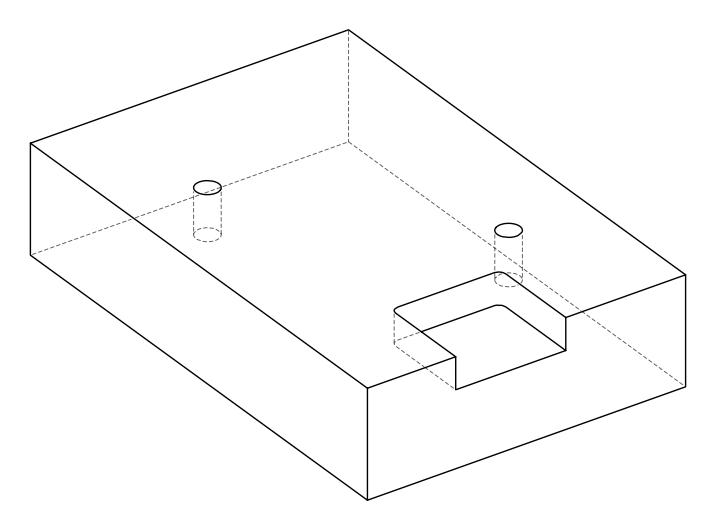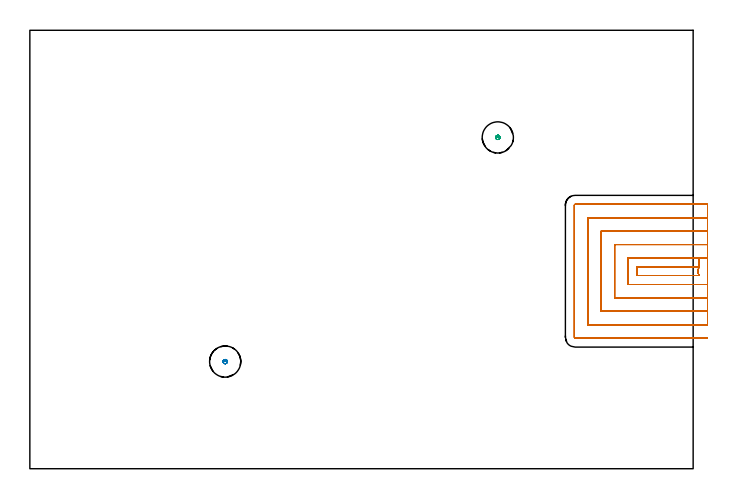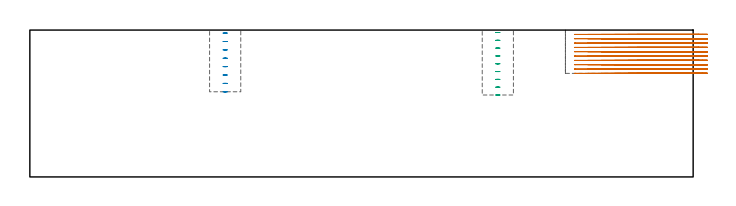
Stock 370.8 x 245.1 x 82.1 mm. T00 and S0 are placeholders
(PLAN: 3 operations, 1 tool changes, 26.7 min)
(1 MILL_SLOT | SLOT_PARTIAL_RECTANGULAR | NXT0201_013 | Follow Part, ap 2.5, ae 75% | 25.95 min | 146237 mm3)
(2 MILL_BLIND_HOLE_FROM_SOLID_MATERIAL | STEP1POCKET | UGT0201_133 | Spiral | 0.37 min | 8198 mm3)
(3 MILL_BLIND_HOLE_FROM_SOLID_MATERIAL_1 | STEP1POCKET_1 | UGT0201_133 | Spiral | 0.42 min | 8652 mm3)
(TOOL NXT0201_013 | ENDMILL 10mm | D10 FL30 Z4)
(TOOL UGT0201_133 | Carbide End Mill 15.0 | D15 FL30 Z4)
(OP 1 MILL_SLOT)
G17 G21 G94 G90
T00 M6
G54
G17 G0 G90 X378.8 Y117.8 S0 M3
G43 Z92.1 H0
Z79.68
G94 G1 X375.8 F250.
X374.15 F500.
Y112.8
G3 X374.15 Y108. R5.
G1 X339.4
Y112.8
X374.15
Y117.8
X334.4
Y103.
X375.8
X378.8 F250.
Y125.3
X375.8
X326.9 F500.
Y95.5
X375.8
X378.8 F250.
Y132.8
X375.8
X319.4 F500.
Y88.
X375.8
X378.8 F250.
Y140.3
X375.8
X311.9 F500.
Y80.5
X375.8
X378.8 F250.
Y147.8
X375.8
X304.8 F500.
G3 X304.4 Y147.4 R0.4
G1 Y73.4
G3 X304.8 Y73. R0.4
G1 X375.8
X378.8 F250.
G0 Y117.8 Z77.26
G1 X375.8
X374.15 F500.
Y112.8
G3 X374.15 Y108. R5.
G1 X339.4
Y112.8
X374.15
Y117.8
X334.4
Y103.
X375.8
X378.8 F250.
Y125.3
X375.8
X326.9 F500.
Y95.5
X375.8
X378.8 F250.
Y132.8
X375.8
X319.4 F500.
Y88.
X375.8
X378.8 F250.
Y140.3
X375.8
X311.9 F500.
Y80.5
X375.8
X378.8 F250.
Y147.8
X375.8
X304.8 F500.
G3 X304.4 Y147.4 R0.4
G1 Y73.4
G3 X304.8 Y73. R0.4
G1 X375.8
X378.8 F250.
G0 Y117.8 Z74.84
G1 X375.8
X374.15 F500.
Y112.8
G3 X374.15 Y108. R5.
G1 X339.4
Y112.8
X374.15
Y117.8
X334.4
Y103.
X375.8
X378.8 F250.
Y125.3
X375.8
X326.9 F500.
Y95.5
X375.8
X378.8 F250.
Y132.8
X375.8
X319.4 F500.
Y88.
X375.8
X378.8 F250.
Y140.3
X375.8
X311.9 F500.
Y80.5
X375.8
X378.8 F250.
Y147.8
X375.8
X304.8 F500.
G3 X304.4 Y147.4 R0.4
G1 Y73.4
G3 X304.8 Y73. R0.4
G1 X375.8
X378.8 F250.
G0 Y117.8 Z72.42
G1 X375.8
X374.15 F500.
Y112.8
G3 X374.15 Y108. R5.
G1 X339.4
Y112.8
X374.15
Y117.8
X334.4
Y103.
X375.8
X378.8 F250.
Y125.3
X375.8
X326.9 F500.
Y95.5
X375.8
X378.8 F250.
Y132.8
X375.8
X319.4 F500.
Y88.
X375.8
X378.8 F250.
Y140.3
X375.8
X311.9 F500.
Y80.5
X375.8
X378.8 F250.
Y147.8
X375.8
X304.8 F500.
G3 X304.4 Y147.4 R0.4
G1 Y73.4
G3 X304.8 Y73. R0.4
G1 X375.8
X378.8 F250.
G0 Y117.8 Z70.
G1 X375.8
X374.15 F500.
Y112.8
G3 X374.15 Y108. R5.
G1 X339.4
Y112.8
X374.15
Y117.8
X334.4
Y103.
X375.8
X378.8 F250.
Y125.3
X375.8
X326.9 F500.
Y95.5
X375.8
X378.8 F250.
Y132.8
X375.8
X319.4 F500.
Y88.
X375.8
X378.8 F250.
Y140.3
X375.8
X311.9 F500.
Y80.5
X375.8
X378.8 F250.
Y147.8
X375.8
X304.8 F500.
G3 X304.4 Y147.4 R0.4
G1 Y73.4
G3 X304.8 Y73. R0.4
G1 X375.8
X378.8 F250.
G0 Y117.8 Z67.58
G1 X375.8
X374.15 F500.
Y112.8
G3 X374.15 Y108. R5.
G1 X339.4
Y112.8
X374.15
Y117.8
X334.4
Y103.
X375.8
X378.8 F250.
Y125.3
X375.8
X326.9 F500.
Y95.5
X375.8
X378.8 F250.
Y132.8
X375.8
X319.4 F500.
Y88.
X375.8
X378.8 F250.
Y140.3
X375.8
X311.9 F500.
Y80.5
X375.8
X378.8 F250.
Y147.8
X375.8
X304.8 F500.
G3 X304.4 Y147.4 R0.4
G1 Y73.4
G3 X304.8 Y73. R0.4
G1 X375.8
X378.8 F250.
G0 Y117.8 Z65.16
G1 X375.8
X374.15 F500.
Y112.8
G3 X374.15 Y108. R5.
G1 X339.4
Y112.8
X374.15
Y117.8
X334.4
Y103.
X375.8
X378.8 F250.
Y125.3
X375.8
X326.9 F500.
Y95.5
X375.8
X378.8 F250.
Y132.8
X375.8
X319.4 F500.
Y88.
X375.8
X378.8 F250.
Y140.3
X375.8
X311.9 F500.
Y80.5
X375.8
X378.8 F250.
Y147.8
X375.8
X304.8 F500.
G3 X304.4 Y147.4 R0.4
G1 Y73.4
G3 X304.8 Y73. R0.4
G1 X375.8
X378.8 F250.
G0 Y117.8 Z62.74
G1 X375.8
X374.15 F500.
Y112.8
G3 X374.15 Y108. R5.
G1 X339.4
Y112.8
X374.15
Y117.8
X334.4
Y103.
X375.8
X378.8 F250.
Y125.3
X375.8
X326.9 F500.
Y95.5
X375.8
X378.8 F250.
Y132.8
X375.8
X319.4 F500.
Y88.
X375.8
X378.8 F250.
Y140.3
X375.8
X311.9 F500.
Y80.5
X375.8
X378.8 F250.
Y147.8
X375.8
X304.8 F500.
G3 X304.4 Y147.4 R0.4
G1 Y73.4
G3 X304.8 Y73. R0.4
G1 X375.8
X378.8 F250.
G0 Y117.8 Z60.32
G1 X375.8
X374.15 F500.
Y112.8
G3 X374.15 Y108. R5.
G1 X339.4
Y112.8
X374.15
Y117.8
X334.4
Y103.
X375.8
X378.8 F250.
Y125.3
X375.8
X326.9 F500.
Y95.5
X375.8
X378.8 F250.
Y132.8
X375.8
X319.4 F500.
Y88.
X375.8
X378.8 F250.
Y140.3
X375.8
X311.9 F500.
Y80.5
X375.8
X378.8 F250.
Y147.8
X375.8
X304.8 F500.
G3 X304.4 Y147.4 R0.4
G1 Y73.4
G3 X304.8 Y73. R0.4
G1 X375.8
X378.8 F250.
G0 Y117.8 Z57.9
G1 X375.8
X374.15 F500.
Y112.8
G3 X374.15 Y108. R5.
G1 X339.4
Y112.8
X374.15
Y117.8
X334.4
Y103.
X375.8
X378.8 F250.
Y125.3
X375.8
X326.9 F500.
Y95.5
X375.8
X378.8 F250.
Y132.8
X375.8
X319.4 F500.
Y88.
X375.8
X378.8 F250.
Y140.3
X375.8
X311.9 F500.
Y80.5
X375.8
X378.8 F250.
Y147.8
X375.8
X304.8 F500.
G3 X304.4 Y147.4 R0.4
G1 Y73.4
G3 X304.8 Y73. R0.4
G1 X375.8
X378.8 F250.
G0 Z92.1
M5
M2
(OP 2 MILL_BLIND_HOLE_FROM_SOLID_MATERIAL)
G17 G21 G94 G90
T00 M6
G54
G17 G0 G90 X109.2 Y59.9 S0 M3
G43 Z92.1 H0
Z80.413
G94 G3 X109.8 Y60.5 R0.6 F250.
X109.2 Y61.1 R0.6
X108. Y59.9 R1.2
X109.2 Y61.1 R-1.2
X108.6 Y60.5 R0.6
X109.2 Y59.9 R0.6
G0 Z75.725
G3 X109.8 Y60.5 R0.6
X109.2 Y61.1 R0.6
X108. Y59.9 R1.2
X109.2 Y61.1 R-1.2
X108.6 Y60.5 R0.6
X109.2 Y59.9 R0.6
G0 Z71.038
G3 X109.8 Y60.5 R0.6
X109.2 Y61.1 R0.6
X108. Y59.9 R1.2
X109.2 Y61.1 R-1.2
X108.6 Y60.5 R0.6
X109.2 Y59.9 R0.6
G0 Z66.35
G3 X109.8 Y60.5 R0.6
X109.2 Y61.1 R0.6
X108. Y59.9 R1.2
X109.2 Y61.1 R-1.2
X108.6 Y60.5 R0.6
X109.2 Y59.9 R0.6
G0 Z61.663
G3 X109.8 Y60.5 R0.6
X109.2 Y61.1 R0.6
X108. Y59.9 R1.2
X109.2 Y61.1 R-1.2
X108.6 Y60.5 R0.6
X109.2 Y59.9 R0.6
G0 Z56.975
G3 X109.8 Y60.5 R0.6
X109.2 Y61.1 R0.6
X108. Y59.9 R1.2
X109.2 Y61.1 R-1.2
X108.6 Y60.5 R0.6
X109.2 Y59.9 R0.6
G0 Z52.288
G3 X109.8 Y60.5 R0.6
X109.2 Y61.1 R0.6
X108. Y59.9 R1.2
X109.2 Y61.1 R-1.2
X108.6 Y60.5 R0.6
X109.2 Y59.9 R0.6
G0 Z47.6
G3 X109.8 Y60.5 R0.6
X109.2 Y61.1 R0.6
X108. Y59.9 R1.2
X109.2 Y61.1 R-1.2
X108.6 Y60.5 R0.6
X109.2 Y59.9 R0.6
G0 Z92.1
M5
M2
(OP 3 MILL_BLIND_HOLE_FROM_SOLID_MATERIAL_1)
G17 G21 G94 G90
T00 M6
G54
G17 G0 G90 X261.6 Y185.2 S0 M3
G43 Z92.1 H0
Z80.733
G94 G3 X262.2 Y185.8 R0.6 F250.
X261.6 Y186.4 R0.6
X260.4 Y185.2 R1.2
X261.6 Y186.4 R-1.2
X261. Y185.8 R0.6
X261.6 Y185.2 R0.6
G0 Z76.367
G3 X262.2 Y185.8 R0.6
X261.6 Y186.4 R0.6
X260.4 Y185.2 R1.2
X261.6 Y186.4 R-1.2
X261. Y185.8 R0.6
X261.6 Y185.2 R0.6
G0 Z72.
G3 X262.2 Y185.8 R0.6
X261.6 Y186.4 R0.6
X260.4 Y185.2 R1.2
X261.6 Y186.4 R-1.2
X261. Y185.8 R0.6
X261.6 Y185.2 R0.6
G0 Z67.633
G3 X262.2 Y185.8 R0.6
X261.6 Y186.4 R0.6
X260.4 Y185.2 R1.2
X261.6 Y186.4 R-1.2
X261. Y185.8 R0.6
X261.6 Y185.2 R0.6
G0 Z63.267
G3 X262.2 Y185.8 R0.6
X261.6 Y186.4 R0.6
X260.4 Y185.2 R1.2
X261.6 Y186.4 R-1.2
X261. Y185.8 R0.6
X261.6 Y185.2 R0.6
G0 Z58.9
G3 X262.2 Y185.8 R0.6
X261.6 Y186.4 R0.6
X260.4 Y185.2 R1.2
X261.6 Y186.4 R-1.2
X261. Y185.8 R0.6
X261.6 Y185.2 R0.6
G0 Z54.533
G3 X262.2 Y185.8 R0.6
X261.6 Y186.4 R0.6
X260.4 Y185.2 R1.2
X261.6 Y186.4 R-1.2
X261. Y185.8 R0.6
X261.6 Y185.2 R0.6
G0 Z50.167
G3 X262.2 Y185.8 R0.6
X261.6 Y186.4 R0.6
X260.4 Y185.2 R1.2
X261.6 Y186.4 R-1.2
X261. Y185.8 R0.6
X261.6 Y185.2 R0.6
G0 Z45.8
G3 X262.2 Y185.8 R0.6
X261.6 Y186.4 R0.6
X260.4 Y185.2 R1.2
X261.6 Y186.4 R-1.2
X261. Y185.8 R0.6
X261.6 Y185.2 R0.6
G0 Z92.1
M5
M2
